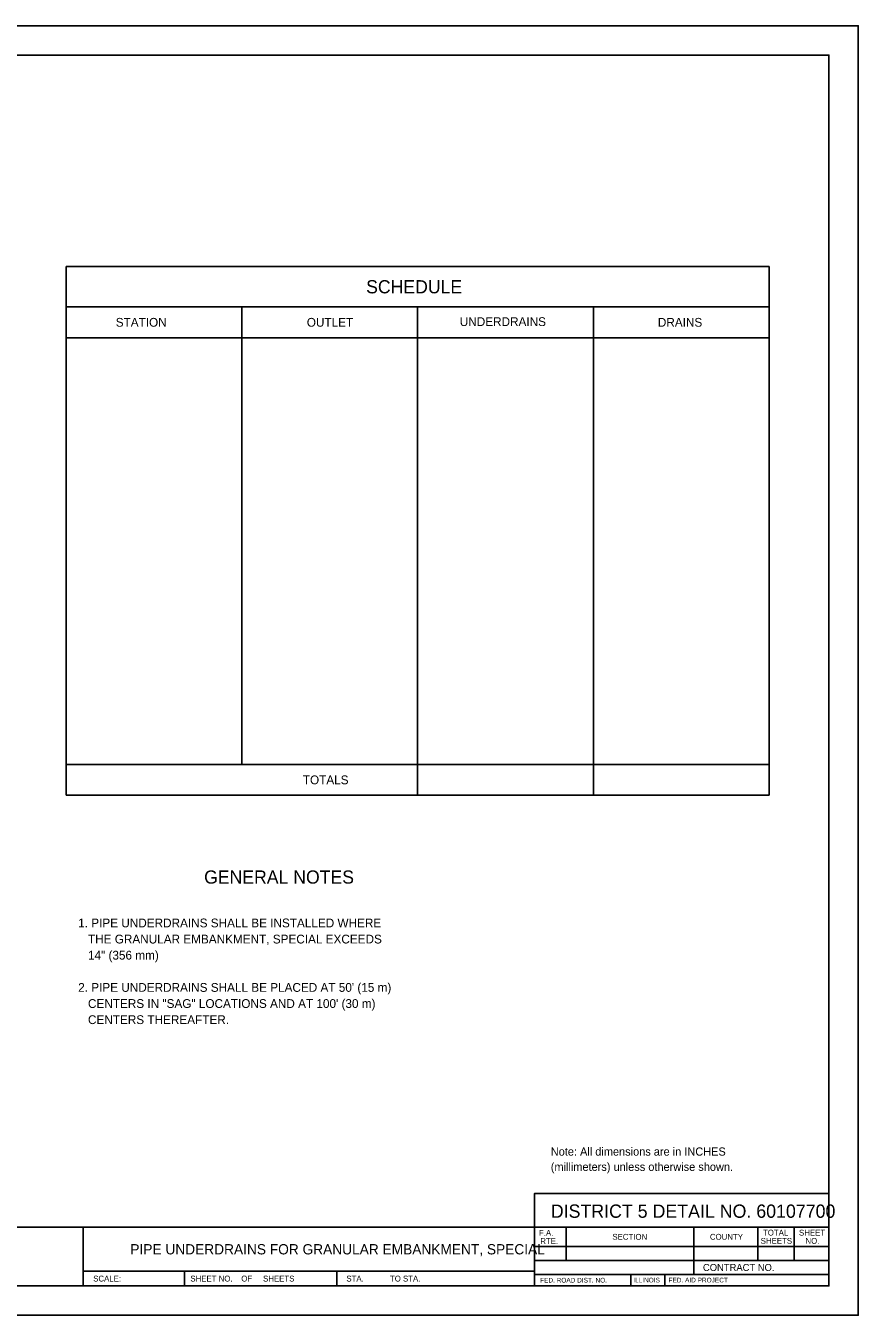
# Model space of a CAD drawing. Extents: x 100642 to 101322, y 99393 to 99845.
# Drawn here: x 101037.8 to 101321.9, y 99405.4 to 99845.4 of the extents above; entities that cross this region are included whole.
import ezdxf

# ---------------------------------------------------------------- set-up
doc = ezdxf.new("R2010")
doc.units = 0
for name, color, linetype in [('Design_PR_Roadway Notes', 7, 'Continuous'), ('Sheets_50 Reference Boundary', 7, 'Continuous'), ('Sheets_General Details', 7, 'Continuous'), ('Sheets_Printer Plotting Border', 7, 'Continuous')]:
    doc.layers.add(name, color=color, linetype=linetype)

msp = doc.modelspace()

# ---------------------------------------------------------------- linework, layer by layer
at = {"layer": 'Design_PR_Roadway Notes'}
for p, q in [((101051.54, 99763.21), (101051.54, 99582.8)), ((101051.54, 99763.21), (101291.54, 99763.21)), ((101291.54, 99763.21), (101291.54, 99582.8)), ((101051.54, 99749.45), (101291.54, 99749.45)), ((101111.54, 99749.45), (101111.54, 99593.31)), ((101171.54, 99749.45), (101171.54, 99582.8)), ((101231.54, 99749.45), (101231.54, 99582.8)), ((101051.54, 99738.93), (101291.54, 99738.93)), ((101051.54, 99593.31), (101291.54, 99593.31)), ((101051.54, 99582.8), (101291.54, 99582.8))]:
    msp.add_line(p, q, dxfattribs=at)
at = {"layer": 'Sheets_50 Reference Boundary'}
msp.add_lwpolyline([(100681.93, 99835.38), (101311.93, 99835.38), (101311.93, 99435.38), (100681.93, 99435.38)], close=True, dxfattribs=at)
at = {"layer": 'Sheets_General Details'}
for p, q in [((101321.93, 99845.38), (100641.93, 99845.38)), ((101321.93, 99405.38), (101321.93, 99845.38)), ((100681.93, 99435.38), (101311.93, 99435.38)), ((101057.42, 99435.38), (101057.42, 99415.38)), ((101211.42, 99435.38), (101211.42, 99415.38)), ((101222.22, 99435.38), (101222.22, 99424.08)), ((101265.82, 99435.38), (101265.82, 99419.28)), ((101287.66, 99435.38), (101287.66, 99424.08)), ((101300.08, 99435.38), (101300.08, 99424.08)), ((101211.42, 99428.88), (101311.93, 99428.88)), ((101211.42, 99424.08), (101311.93, 99424.08)), ((101057.42, 99420.38), (101211.42, 99420.38)), ((101091.93, 99420.38), (101091.93, 99415.38)), ((101143.93, 99420.38), (101143.93, 99415.38)), ((101211.42, 99419.28), (101311.93, 99419.28)), ((101244.36, 99419.28), (101244.36, 99415.38)), ((101255.96, 99419.28), (101255.96, 99415.38)), ((101321.93, 99405.38), (100641.93, 99405.38))]:
    msp.add_line(p, q, dxfattribs=at)
for points in [[(100681.93, 99835.38), (101311.93, 99835.38), (101311.93, 99415.38), (100681.93, 99415.38)], [(101211.42, 99435.38), (101311.93, 99435.38), (101311.93, 99446.87), (101211.42, 99446.87)]]:
    msp.add_lwpolyline(points, close=True, dxfattribs=at)
at = {"layer": 'Sheets_Printer Plotting Border'}
msp.add_lwpolyline([(100641.93, 99405.38), (101321.93, 99405.38), (101321.93, 99845.38), (100641.93, 99845.38)], close=True, dxfattribs=at)

# ---------------------------------------------------------------- texts
at = {"layer": 'Design_PR_Roadway Notes'}
for s, height, p in [('SCHEDULE', 4.5, (101153.97, 99754.08)), ('STATION', 3, (101068.5, 99742.69)), ('OUTLET', 3, (101133.71, 99742.69)), ('UNDERDRAINS', 3, (101185.93, 99742.92)), ('DRAINS', 3, (101253.54, 99742.69)), ('TOTALS', 3, (101132.36, 99586.56)), ('GENERAL NOTES', 4.5, (101098.66, 99552.65)), ('1. PIPE UNDERDRAINS SHALL BE INSTALLED WHERE', 3, (101055.68, 99537.73)), ('   THE GRANULAR EMBANKMENT, SPECIAL EXCEEDS', 3, (101055.68, 99532.23)), ('   14" (356 mm)', 3, (101055.68, 99526.73)), ("2. PIPE UNDERDRAINS SHALL BE PLACED AT 50' (15 m)", 3, (101055.68, 99515.73)), ('   CENTERS IN "SAG" LOCATIONS AND AT 100\' (30 m)', 3, (101055.68, 99510.23)), ('   CENTERS THEREAFTER.', 3, (101055.68, 99504.73))]:
    msp.add_text(s, height=height, dxfattribs=at).set_placement(p)
at = {"layer": 'Sheets_General Details'}
for s, height, p in [('Note: All dimensions are in INCHES', 2.8003, (101216.99, 99459.83)), ('(millimeters) unless otherwise shown.', 2.8003, (101216.99, 99454.63)), ('DISTRICT 5 DETAIL NO. 60107700   ', 4.5381, (101217, 99438.62)), ('F.A.', 2, (101212.96, 99432.48)), ('RTE.', 2, (101213.42, 99429.68)), ('SECTION', 2, (101238.02, 99431.13)), ('COUNTY', 2, (101271.31, 99431.13)), ('SHEETS', 2, (101288.64, 99429.75)), ('TOTAL', 2, (101289.43, 99432.55)), ('SHEET', 2, (101301.72, 99432.55)), ('NO.', 2, (101303.93, 99429.75)), ('PIPE UNDERDRAINS FOR GRANULAR EMBANKMENT, SPECIAL', 3.5, (101073.49, 99426.13)), ('CONTRACT NO.      ', 2.4, (101268.93, 99420.48)), ('SCALE:          ', 2, (101060.8, 99416.88)), ('SHEET NO.    OF     SHEETS', 2, (101093.97, 99416.88)), ('STA.            TO STA.            ', 2, (101147.23, 99416.88)), ('FED. ROAD DIST. NO.  ', 1.6, (101213.35, 99416.53)), ('ILLINOIS', 1.6, (101245.15, 99416.57)), ('FED. AID PROJECT', 1.6, (101257.18, 99416.57))]:
    msp.add_text(s, height=height, dxfattribs=at).set_placement(p)

doc.saveas('drawing.dxf')
